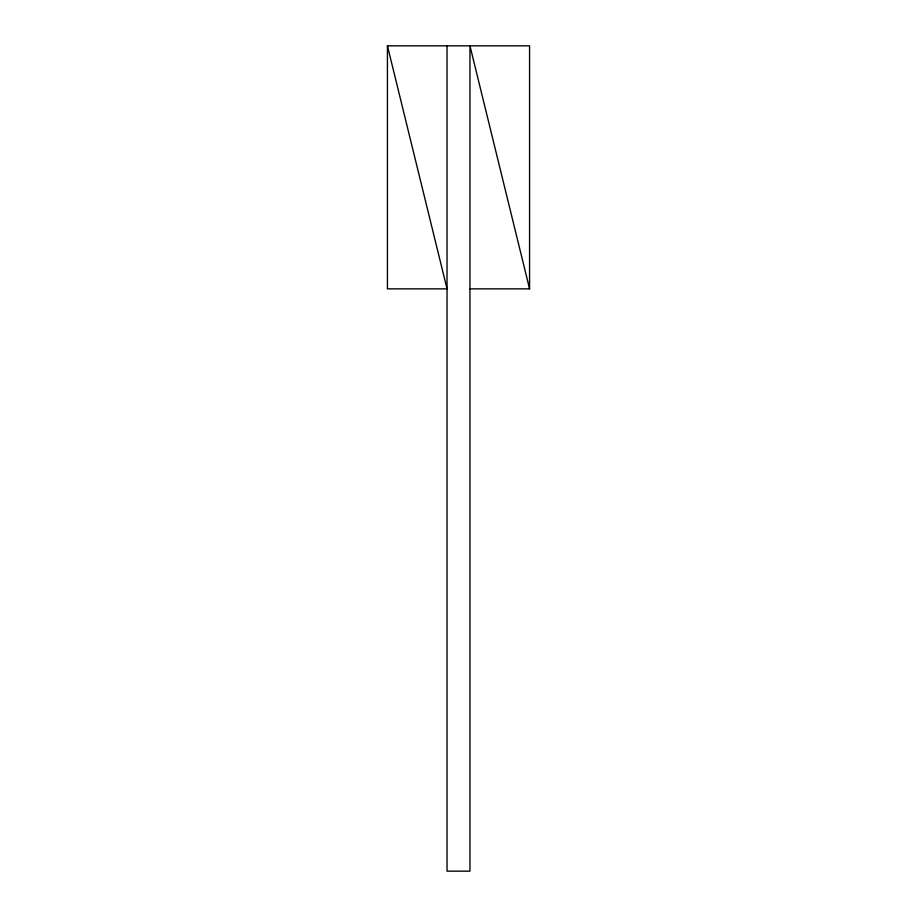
<?xml version="1.0" encoding="UTF-8"?>
<svg xmlns="http://www.w3.org/2000/svg" width="917" height="917" viewBox="0 0 917 917"><rect width="100%" height="100%" fill="white"/><g stroke="black" fill="none" stroke-linecap="round" stroke-linejoin="round"><path stroke-width="1.38" d="M387.433 45.85L447.038 288.855L387.433 288.855L387.433 45.85L529.567 45.85L529.567 288.855L469.962 288.855M529.567 288.855L469.962 45.85L469.962 871.15L447.038 871.15L447.038 45.85"/></g></svg>
